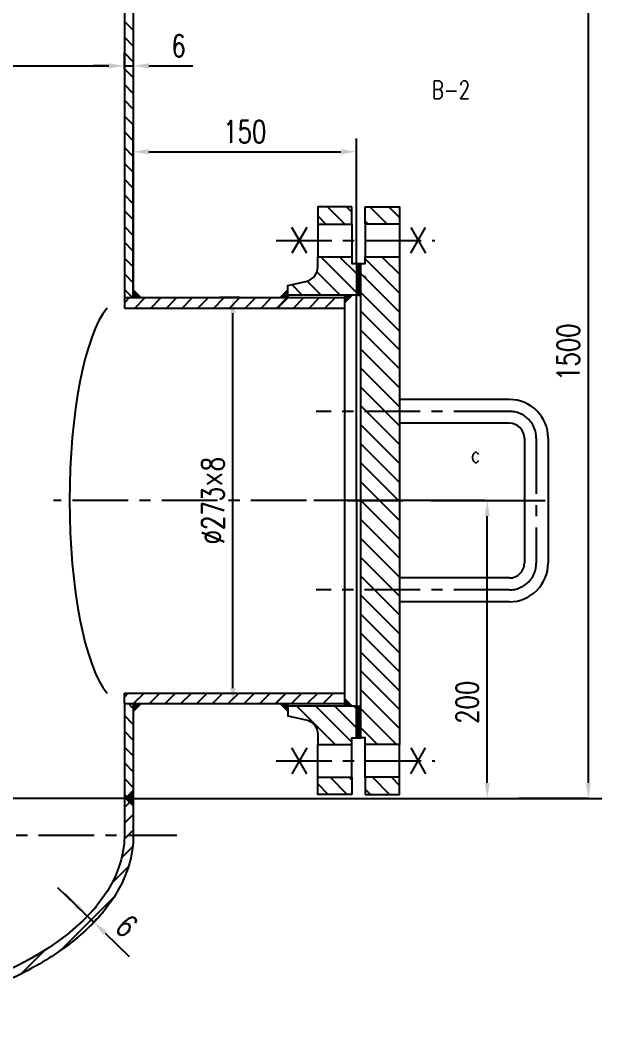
# Model space of a CAD drawing. Extents: x 0 to 5883, y 0 to 2523.
# Drawn here: x 2776 to 3167, y 1285 to 1967 of the extents above; entities that cross this region are included whole.
import ezdxf
from ezdxf.enums import TextEntityAlignment as Align

# ---------------------------------------------------------------- set-up
doc = ezdxf.new("R2010")
doc.units = 0
doc.header["$LTSCALE"] = 30
doc.header["$MEASUREMENT"] = 0
doc.linetypes.add('CENTER', pattern=[2, 1.25, -0.25, 0.25, -0.25])
doc.layers.get('0').update_dxf_attribs({"linetype": 'CONTINUOUS'})
doc.layers.get('DEFPOINTS').update_dxf_attribs({"linetype": 'CONTINUOUS'})
for name, color, linetype in [('YHCENTER', 4, 'CENTER'), ('YHDIM', 1, 'CONTINUOUS'), ('YHJH', 1, 'CONTINUOUS'), ('YHPMX', 1, 'CONTINUOUS'), ('YHSOLID', 7, 'CONTINUOUS'), ('YHTEXT', 3, 'CONTINUOUS'), ('YHTHIN', 1, 'CONTINUOUS')]:
    doc.layers.add(name, color=color, linetype=linetype)
doc.styles.add('UMHZ', font='ROMANS.shx', dxfattribs={"width": 0.75, "bigfont": 'gbcbig.shx'})
doc.dimstyles.get("Standard").update_dxf_attribs({"dimtxt": 0.18, "dimasz": 0.18, "dimexe": 0.18, "dimexo": 0.0625, "dimgap": 0.09, "dimtad": 0, "dimtih": 1, "dimtoh": 1, "dimdec": 4, "dimzin": 0, "dimdsep": 46, "dimtxsty": 'Standard', "dimcen": 0.09, "dimadec": 0, "dimazin": 0, "dimtfac": 1, "dimtdec": 4, "dimtofl": 0, "dimtmove": 0, "dimatfit": 3, "dimfxl": 0, "dimtolj": 1, "dimtzin": 0, "dimarcsym": 0})
pattern_1 = [(135, (-11010.47966057756, 15656.92547904375), (-6.363961030678928, -6.363961030678928), [])]
pattern_2 = [(315, (17017.52033942244, -12368.07452093235), (6.363961030678928, 6.363961030678927), [])]
pattern_3 = [(45, (2033.748823696507, -4.547473508864641e-13), (-0.8838834764831843, 0.8838834764831844), []), (135, (2033.748823696507, -4.547473508864641e-13), (-0.8838834764831844, -0.8838834764831843), [])]

# ---------------------------------------------------------------- blocks, each defined once
blk = doc.blocks.new('*D29')
at = {"layer": 'DEFPOINTS', "color": 0}
for p in [(2346.020339491698, 1936.32804837803), (2846.020339491698, 1936.724479831142), (2846.020339491698, 1934.838329114546)]:
    blk.add_point(p, dxfattribs=at)
at = {"layer": 'YHDIM', "color": 1, "lineweight": -2}
for p, q in [((2346.020339491698, 1936.32804837803), (2346.020339491698, 1945.724479831142)), ((2846.020339491698, 1934.838329114546), (2846.020339491698, 1945.724479831142)), ((2356.520339491698, 1936.724479831142), (2835.520339491698, 1936.724479831142))]:
    blk.add_line(p, q, dxfattribs=at)
at = {"layer": 'YHDIM', "color": 1}
for points in [[(2356.520339491698, 1938.474479831142), (2356.520339491698, 1934.974479831142), (2346.020339491698, 1936.724479831142)], [(2835.520339491698, 1938.474479831142), (2835.520339491698, 1934.974479831142), (2846.020339491698, 1936.724479831142)]]:
    blk.add_solid(points, dxfattribs=at)
blk = doc.blocks.new('*D30')
at = {"layer": 'DEFPOINTS', "color": 0, "ltscale": 15}
for p in [(2852.020339491698, 1939.444930832344), (2846.020339491698, 1936.724479831142), (2852.020339491698, 1936.724479831142)]:
    blk.add_point(p, dxfattribs=at)
at = {"layer": 'YHDIM', "color": 1, "lineweight": -2, "ltscale": 15}
for p, q in [((2846.020339491698, 1936.724479831142), (2846.020339491698, 1945.724479831142)), ((2852.020339491698, 1939.444930832344), (2852.020339491698, 1927.724479831142)), ((2835.520339491698, 1936.724479831142), (2825.020339491698, 1936.724479831142)), ((2846.020339491698, 1936.724479831142), (2852.020339491698, 1936.724479831142)), ((2862.520339491698, 1936.724479831142), (2891.984625205984, 1936.724479831142))]:
    blk.add_line(p, q, dxfattribs=at)
at = {"layer": 'YHDIM', "color": 1, "ltscale": 15}
for points in [[(2835.520339491698, 1938.474479831142), (2835.520339491698, 1934.974479831142), (2846.020339491698, 1936.724479831142)], [(2862.520339491698, 1938.474479831142), (2862.520339491698, 1934.974479831142), (2852.020339491698, 1936.724479831142)]]:
    blk.add_solid(points, dxfattribs=at)
at = {"layer": 'YHDIM', "color": 3, "ltscale": 15, "insert": (2882.502482348841, 1950.224479831142), "char_height": 15, "attachment_point": 5, "style": 'UMHZ'}
blk.add_mtext('6 ', dxfattribs=at)
blk = doc.blocks.new('*D31')
at = {"layer": 'DEFPOINTS', "color": 0}
for p in [(2821.06528602061, 1364.985668018693), (2825.377165958685, 1360.813699013447), (2825.494715071778, 1360.935190247406)]:
    blk.add_point(p, dxfattribs=at)
at = {"layer": 'YHDIM', "color": 1, "lineweight": -2}
for p, q in [((2813.636797264829, 1372.408344942765), (2806.090759395955, 1379.709530632878)), ((2821.06528602061, 1364.985668018693), (2827.440994296658, 1371.575191711687)), ((2821.182835133704, 1365.107159252652), (2825.494715071778, 1360.935190247406)), ((2825.377165958685, 1360.813699013447), (2831.752874234732, 1367.403222706441)), ((2833.040752940653, 1353.634004557292), (2849.210834088241, 1337.988606649907))]:
    blk.add_line(p, q, dxfattribs=at)
at = {"layer": 'YHDIM', "color": 1}
for points in [[(2814.853661546515, 1373.66601792091), (2812.419932983144, 1371.150671964619), (2821.182835133704, 1365.107159252652)], [(2834.257617222338, 1354.891677535438), (2831.823888658967, 1352.376331579147), (2825.494715071778, 1360.935190247406)]]:
    blk.add_solid(points, dxfattribs=at)
blk = doc.blocks.new('*D24')
at = {"layer": 'DEFPOINTS', "color": 0}
for p in [(3002.020339286031, 1878.976463806997), (2852.020339491698, 1865.198718807757), (3002.020339286031, 1803.925479137084)]:
    blk.add_point(p, dxfattribs=at)
at = {"layer": 'YHDIM', "color": 1, "lineweight": -2}
for p, q in [((2852.020339491698, 1865.198718807757), (2852.020339491698, 1887.976463806997)), ((3002.020339286031, 1803.925479137084), (3002.020339286031, 1887.976463806997)), ((2862.520339491698, 1878.976463806997), (2991.520339286031, 1878.976463806997))]:
    blk.add_line(p, q, dxfattribs=at)
at = {"layer": 'YHDIM', "color": 1}
for points in [[(2862.520339491698, 1880.726463806997), (2862.520339491698, 1877.226463806997), (2852.020339491698, 1878.976463806997)], [(2991.520339286031, 1880.726463806997), (2991.520339286031, 1877.226463806997), (3002.020339286031, 1878.976463806997)]]:
    blk.add_solid(points, dxfattribs=at)
blk = doc.blocks.new('*D25')
at = {"layer": 'DEFPOINTS', "color": 0}
for p in [(2919.030018096588, 1780.925478915221), (2923.719758316679, 1780.925478915221), (2915.884801261634, 1507.925478915221)]:
    blk.add_point(p, dxfattribs=at)
at = {"layer": 'YHDIM', "color": 1, "lineweight": -2}
for p, q in [((2923.719758316679, 1780.925478915221), (2910.030018096588, 1780.925478915221)), ((2919.030018096588, 1518.425478915221), (2919.030018096588, 1770.425478915221)), ((2915.884801261634, 1507.925478915221), (2928.030018096588, 1507.925478915221))]:
    blk.add_line(p, q, dxfattribs=at)
at = {"layer": 'YHDIM', "color": 1}
for points in [[(2917.280018096588, 1770.425478915221), (2920.780018096588, 1770.425478915221), (2919.030018096588, 1780.925478915221)], [(2917.280018096588, 1518.425478915221), (2920.780018096588, 1518.425478915221), (2919.030018096588, 1507.925478915221)]]:
    blk.add_solid(points, dxfattribs=at)

msp = doc.modelspace()

# ---------------------------------------------------------------- hatches: boundary and pattern name
at = {"layer": 'YHPMX'}
h = msp.add_hatch(dxfattribs=at)
h.set_pattern_fill('ANSI37', color=256, scale=10, style=0)
h.set_pattern_definition(pattern_3)
h.paths.add_polyline_path([(3005.020340703998, 1803.925478974314), (3002.020339286031, 1803.925479137084), (3002.020339209748, 1782.675479137084), (3005.020340627715, 1782.675479126315)])
h = msp.add_hatch(dxfattribs=at)
h.set_pattern_fill('ANSI37', color=256, scale=10, style=0)
h.set_pattern_definition(pattern_3)
h.paths.add_polyline_path([(3005.020339635137, 1506.175478939649), (3002.020339422442, 1506.175478950418), (3002.020339422442, 1484.925478950418), (3005.020339558854, 1484.925478939649)])
at = {"layer": 'YHTHIN'}
h = msp.add_hatch(dxfattribs=at)
h.set_pattern_fill('U', color=256, scale=9, angle=135, style=0, pattern_type=0)
h.set_pattern_definition(pattern_1)
h.paths.add_polyline_path([(2999.020339422442, 1841.925479049136), (2976.020339422442, 1841.925479090418), (2976.02033938116, 1830.425479090418), (2999.02033938116, 1830.4254791317)])
h.paths.add_polyline_path([(2999.020338713455, 1446.925479049135), (2976.020338713455, 1446.925479090418), (2976.020338713455, 1458.425479090418), (2999.020338713455, 1458.425478966571)])
h = msp.add_hatch(dxfattribs=at)
h.set_pattern_fill('U', color=256, scale=9, angle=-45.00000000000001, style=0, pattern_type=0)
h.set_pattern_definition(pattern_2)
h.paths.add_polyline_path([(3008.020339422442, 1446.925479062263), (3031.020339422442, 1446.925479020981), (3031.020339463724, 1458.425479020981), (3008.020339463724, 1458.425478979699)])
h.paths.add_polyline_path([(3008.020340131437, 1841.925479062261), (3031.020340131437, 1841.925479020977), (3031.020340131435, 1830.425479020977), (3008.020340131435, 1830.425479144825)])
h = msp.add_hatch(dxfattribs=at)
h.set_pattern_fill('U', color=256, scale=9, angle=135, style=0, pattern_type=0)
h.set_pattern_definition(pattern_1)
edge = h.paths.add_edge_path()
edge.add_line((2976.020339302185, 1808.425479090418), (2999.020339302185, 1808.4254791317))
edge.add_line((2999.020339302185, 1808.4254791317), (2999.020339286031, 1803.9254791317))
edge.add_line((2999.020339286031, 1803.9254791317), (3002.020339286031, 1803.925479137084))
edge.add_line((3002.020339286031, 1803.925479137084), (3002.020339209748, 1782.675479137084))
edge.add_line((3002.020339209748, 1782.675479137084), (2956.020339209748, 1782.67547921965))
edge.add_line((2956.020339209748, 1782.67547921965), (2956.020339209748, 1789.174347991252))
edge.add_line((2956.020339209748, 1789.174347991252), (2968.099456123351, 1791.741843479415))
edge.add_arc((2966.020339270184, 1801.523319498445), 9.99999999999944, 281.9999996777709, 359.9999997343526)
edge.add_line((2976.020339270184, 1801.523319452081), (2976.020339302185, 1808.425479090418))
edge = h.paths.add_edge_path()
edge.add_line((2976.020338713457, 1480.425479090418), (2999.020338713457, 1480.425478966571))
edge.add_line((2999.020338713457, 1480.425478966571), (2999.020338713457, 1484.925478966571))
edge.add_line((2999.020338713457, 1484.925478966571), (3002.020338713457, 1484.925478950418))
edge.add_line((3002.020338713457, 1484.925478950418), (3002.020338713457, 1506.175478950418))
edge.add_line((3002.020338713457, 1506.175478950418), (2956.020338713457, 1506.175479032984))
edge.add_line((2956.020338713457, 1506.175479032984), (2956.020338690126, 1499.676610261382))
edge.add_line((2956.020338690126, 1499.676610261382), (2968.099455594512, 1497.109114729856))
edge.add_arc((2966.020338706232, 1487.327638718289), 9.999999999999782, 360.00000005996844, 438.0000001165478, ccw=False)
edge.add_line((2976.020338706232, 1487.327638728756), (2976.020338713457, 1480.425479090418))
h = msp.add_hatch(dxfattribs=at)
h.set_pattern_fill('U', color=256, scale=9, angle=-45.00000000000001, style=0, pattern_type=0)
h.set_pattern_definition(pattern_2)
h.paths.add_polyline_path([(3031.020339542699, 1480.425479020981), (3008.020339542699, 1480.425478979699), (3008.020339558854, 1484.925478979699), (3005.020339558854, 1484.925478974315), (3005.020340703998, 1803.925478974315), (3008.020340703998, 1803.925478968931), (3008.020340720153, 1808.425478968931), (3031.020340720153, 1808.425478927649)])

# ---------------------------------------------------------------- linework, layer by layer
at = {"color": 1, "linetype": 'ByBlock'}
for p, q in [((3158.054908169061, 1454.561017145286), (3158.054908169061, 2033.925478915221)), ((2852.020339491698, 1780.925478915221), (2852.020339491698, 1897.112788887499)), ((3052.020339491698, 1644.425478889521), (3129.075496266607, 1644.425478889521)), ((3090.059930464846, 1454.561017145286), (3090.059930464846, 1633.925478889521)), ((2852.020339491699, 1444.061017145286), (3167.054908169061, 1444.061017145286)), ((3158.054908169061, 1444.061017145286), (3111.075496266607, 1444.061017145286))]:
    msp.add_line(p, q, dxfattribs=at)
for points in [[(3088.309930464846, 1633.925478889521), (3091.809930464846, 1633.925478889521), (3090.059930464846, 1644.425478889521)], [(3088.309930464846, 1454.561017145286), (3091.809930464846, 1454.561017145286), (3090.059930464846, 1444.061017145286)], [(3156.304908169061, 1454.561017145286), (3159.804908169061, 1454.561017145286), (3158.054908169061, 1444.061017145286)]]:
    msp.add_solid(points, dxfattribs=at)
at = {"layer": 'DEFPOINTS', "color": 0, "linetype": 'ByBlock'}
for p in [(2852.020339491698, 1780.925478915221), (3052.020339491698, 1644.425478889521), (3090.059930464846, 1644.425478889521), (2852.020339491699, 1444.061017145286), (3158.054908169061, 1444.061017145286)]:
    msp.add_point(p, dxfattribs=at)
at = {"layer": 'YHCENTER'}
for p, q in [((3105.02034076568, 1704.425478783238), (2974.9836334129, 1704.425479112134)), ((3123.020340720153, 1686.425478783238), (3123.020340720153, 1602.425478783237)), ((3088.591800899404, 1644.425478797022), (2798.279481932302, 1644.425479531299)), ((3061.020339491698, 1644.425478931376), (3017.020339491698, 1644.425478978042)), ((3105.020340674626, 1584.425478783237), (2974.9836334129, 1584.425479112134)), ((2308.273692343776, 1419.425478915221), (2881.188167685773, 1419.425478915221))]:
    msp.add_line(p, q, dxfattribs=at)
for points in [[(2948.043284738126, 1819.425479242396), (3054.738749743894, 1819.425478966805)], [(3011.020339422442, 1644.425479059907), (2947.020339422442, 1644.425479142472)], [(3011.020339422442, 1644.425478995287), (2947.020339422442, 1644.425479142469)], [(3011.020339422442, 1644.425478995287), (2947.020339422442, 1644.425479142469)], [(3011.020339422442, 1644.425479059907), (2947.020339422442, 1644.425479142472)], [(2996.020339422442, 1644.425479051493), (3040.020339422442, 1644.425479004827)], [(2996.020339422442, 1644.425479116111), (3040.020339422442, 1644.425479004823)], [(2948.043284738126, 1469.4254790778), (3054.738749743894, 1469.425479353391)]]:
    msp.add_lwpolyline(points, dxfattribs=at)
for centre, start, end in [((3105.020340720153, 1686.425478783238), 0, 89.99999985508151), ((3105.020340720153, 1602.425478783237), 269.9999998550815, 0)]:
    msp.add_arc(centre, 18, start, end, dxfattribs=at)
at = {"layer": 'YHDIM'}
for p, q in [((2862.520339486815, 1936.724479831142), (2873.770339486815, 1936.724479831142)), ((2833.040752940871, 1353.634004557083), (2841.125793514666, 1345.81130560339))]:
    msp.add_line(p, q, dxfattribs=at)
at = {"layer": 'YHJH'}
msp.add_lwpolyline([(3008.216836439401, 1795.516425462244, 0.4, 0.4, 229.1816636094393), (3008.226590807001, 1795.512616026574, 0, 0, 0), (3051.257790408439, 1908.629483260258, 0, 0, 0), (3051.257790408439, 1908.629483260258, 0, 0, 0), (3080.057790408439, 1908.629483260258, 0, 0, 0)], format="xyseb", dxfattribs=at)
at = {"layer": 'YHPMX'}
for p, q in [((2852.020339491698, 1960.658134267941), (2846.020339491698, 1966.658134267941)), ((2852.020339491698, 1950.051532550142), (2846.020339491698, 1956.051532550142)), ((2852.020339491698, 1939.444930832344), (2846.020339491698, 1945.444930832344)), ((2852.020339491698, 1928.838329114546), (2846.020339491698, 1934.838329114546)), ((2852.020339491698, 1918.231727396748), (2846.020339491698, 1924.231727396748)), ((2852.020339491698, 1907.62512567895), (2846.020339491698, 1913.62512567895)), ((2852.020339491698, 1897.018523961151), (2846.020339491698, 1903.018523961151)), ((2852.020339491698, 1886.411922243353), (2846.020339491698, 1892.411922243353)), ((2852.020339491698, 1875.805320525555), (2846.020339491698, 1881.805320525555)), ((2852.020339491698, 1865.198718807757), (2846.020339491698, 1871.198718807757)), ((2852.020339491698, 1854.592117089959), (2846.020339491698, 1860.592117089959)), ((2852.020339491698, 1843.985515372161), (2846.020339491698, 1849.985515372161)), ((2852.020339491698, 1833.378913654362), (2846.020339491698, 1839.378913654362)), ((2852.020339491698, 1822.772311936564), (2846.020339491698, 1828.772311936564)), ((2852.020339491698, 1812.165710218766), (2846.020339491698, 1818.165710218766)), ((2852.020339491698, 1801.559108500968), (2846.020339491698, 1807.559108500967)), ((2852.020339491698, 1790.95250678317), (2846.020339491698, 1796.952506783169)), ((2851.440765641848, 1780.925478915221), (2846.020339491698, 1786.345905065371)), ((2846.020339491698, 1777.472272114828), (2849.473546292092, 1780.925478915221)), ((2853.08014800989, 1773.925478915221), (2860.08014800989, 1780.925478915221)), ((2863.686749727688, 1773.925478915221), (2870.686749727688, 1780.925478915221)), ((2874.293351445486, 1773.925478915221), (2881.293351445486, 1780.925478915221)), ((2884.899953163284, 1773.925478915221), (2891.899953163284, 1780.925478915221)), ((2895.506554881083, 1773.925478915221), (2902.506554881083, 1780.925478915221)), ((2906.113156598881, 1773.925478915221), (2913.113156598881, 1780.925478915221)), ((2916.719758316679, 1773.925478915221), (2923.719758316679, 1780.925478915221)), ((2927.326360034477, 1773.925478915221), (2934.326360034478, 1780.925478915221)), ((2937.932961752275, 1773.925478915221), (2944.932961752276, 1780.925478915221)), ((2948.539563470074, 1773.925478915221), (2955.539563470074, 1780.925478915221)), ((2949.083295730431, 1773.925478915221), (2956.083295730431, 1780.925478915221)), ((2959.689897448229, 1773.925478915221), (2966.68989744823, 1780.925478915221)), ((2970.296499166027, 1773.925478915221), (2977.296499166028, 1780.925478915221)), ((2980.903100883826, 1773.925478915221), (2987.903100883826, 1780.925478915221)), ((2846.020339491698, 1512.307229169872), (2848.638589237047, 1514.925478915221)), ((2852.245190954845, 1507.925478915221), (2859.245190954845, 1514.925478915221)), ((2862.851792672644, 1507.925478915221), (2869.851792672644, 1514.925478915221)), ((2873.458394390442, 1507.925478915221), (2880.458394390442, 1514.925478915221)), ((2884.06499610824, 1507.925478915221), (2891.06499610824, 1514.925478915221)), ((2894.671597826038, 1507.925478915221), (2901.671597826038, 1514.925478915221)), ((2905.278199543836, 1507.925478915221), (2912.278199543836, 1514.925478915221)), ((2915.884801261634, 1507.925478915221), (2922.884801261634, 1514.925478915221)), ((2926.491402979433, 1507.925478915221), (2933.491402979433, 1514.925478915221)), ((2937.098004697231, 1507.925478915221), (2944.098004697231, 1514.925478915221)), ((2947.704606415029, 1507.925478915221), (2954.704606415029, 1514.925478915221)), ((2947.816855893105, 1507.925478915221), (2954.816855893105, 1514.925478915221)), ((2958.423457610903, 1507.925478915221), (2965.423457610903, 1514.925478915221)), ((2969.030059328701, 1507.925478915221), (2976.030059328701, 1514.925478915221)), ((2979.636661046499, 1507.925478915221), (2986.636661046499, 1514.925478915221)), ((2852.020339491698, 1504.574260402618), (2848.669120979094, 1507.925478915221)), ((2852.020339491698, 1493.96765868482), (2846.020339491698, 1499.96765868482)), ((2852.020339491698, 1483.361056967021), (2846.020339491698, 1489.361056967021)), ((2852.020339491698, 1472.754455249223), (2846.020339491698, 1478.754455249223)), ((2852.020339491698, 1462.147853531425), (2846.020339491698, 1468.147853531425)), ((2852.020339491698, 1451.541251813627), (2846.020339491698, 1457.541251813627)), ((2848.529510672305, 1444.425478915221), (2846.020339491698, 1446.934650095829)), ((2846.020339491698, 1438.061017145284), (2852.020339491698, 1444.061017145285)), ((2846.020339491698, 1427.454415427486), (2852.020339491698, 1433.454415427486)), ((2845.96486598109, 1416.79234019908), (2848.598004697231, 1419.425478915221)), ((2848.598004697231, 1419.425478915221), (2852.020339491698, 1422.847813709688)), ((2844.21674588601, 1404.437618386203), (2851.597290447346, 1411.818162947537)), ((2837.551248551456, 1387.16551933385), (2848.761697036499, 1398.375967818893)), ((2801.016490539934, 1384.383924588708), (2825.377165958685, 1360.813699013447)), ((2802.739755557438, 1341.747424622033), (2839.344557520559, 1378.352226585154)), ((2776.640625039614, 1326.254895822008), (2792.554820257747, 1342.16909104014))]:
    msp.add_line(p, q, dxfattribs=at)
for points in [[(2852.020339491698, 1507.925478915221), (2858.020339491698, 1507.925478915221), (2852.020339491698, 1501.925478915221)], [(2852.020339491699, 1444.425478915221), (2852.020339491699, 1438.425478915221), (2846.020339491699, 1444.425478915221)]]:
    msp.add_solid(points, dxfattribs=at)
at = {"layer": 'YHSOLID'}
for p, q in [((2846.020339491698, 2069.425478915221), (2846.020339491698, 1780.925478915221)), ((2852.020339491698, 2069.425478915221), (2852.020339491698, 1780.925478915221)), ((2968.76580538632, 1810.710436193674), (2958.719680151532, 1828.140521739937)), ((2968.76580538632, 1828.140521739937), (2958.719680151532, 1810.710436193674)), ((3038.598718938323, 1828.140521739937), (3048.644844173111, 1810.710436193674)), ((3038.598718938323, 1810.710436193674), (3048.644844173111, 1828.140521739937)), ((3002.020339286031, 1803.925479137084), (3005.020340703998, 1803.925478974315)), ((2846.020339491698, 1780.925478915221), (2994.020339422443, 1780.925478915221)), ((2846.020339491698, 1780.925478915221), (2846.020339491698, 1773.925478915221)), ((2994.020339422443, 1782.675479151444), (2994.020339422443, 1506.163892181219)), ((3002.020339209748, 1782.675479137084), (3005.020340627715, 1782.675479126315)), ((2846.020339491698, 1773.925478915221), (2994.020339422443, 1773.925478915221)), ((3105.020340785914, 1712.425478783238), (3031.020340720153, 1712.425478970403)), ((3105.020340745446, 1696.425478783237), (3031.020340720153, 1696.425478970403)), ((3115.020340720152, 1686.425478783237), (3115.020340720153, 1602.425478783238)), ((3131.020340720153, 1686.425478783238), (3131.020340720153, 1602.425478783237)), ((3105.02034069486, 1592.425478783238), (3031.020340720153, 1592.425478970403)), ((3105.020340654392, 1576.425478783237), (3031.020340720153, 1576.425478970403)), ((2846.020339491698, 1514.925478915221), (2994.020339422442, 1514.925478915221)), ((2846.020339491698, 1507.925479905878), (2846.020339491698, 1514.925478915221)), ((2846.020339491698, 1507.925478915221), (2994.020339422443, 1507.925478915221)), ((2846.020339491698, 1507.925478915221), (2846.020339491698, 1419.425478915221)), ((2852.020339491698, 1507.925478915221), (2852.020339491698, 1419.425478915221)), ((3002.020339422442, 1506.175478950418), (3005.020339635137, 1506.175478939649)), ((3002.020339422442, 1484.925478950418), (3005.020339558854, 1484.925478939649)), ((2968.76580538632, 1460.710436580259), (2958.719680151532, 1478.140522126523)), ((2968.76580538632, 1478.140522126523), (2958.719680151532, 1460.710436580259)), ((3038.598718938323, 1478.140522126523), (3048.644844173111, 1460.710436580259)), ((3038.598718938323, 1460.710436580259), (3048.644844173111, 1478.140522126523)), ((2330.400562827392, 1444.425478915221), (2852.020339491698, 1444.425478915221)), ((2340.020339491698, 1444.425478915221), (2852.020339491698, 1444.425478915221))]:
    msp.add_line(p, q, dxfattribs=at)
for points in [[(2999.020339422442, 1841.925479049136), (2976.020339422442, 1841.925479090418), (2976.02033938116, 1830.425479090418), (2999.02033938116, 1830.4254791317)], [(2999.020339422444, 1841.925479049136), (2976.020339422444, 1841.925479090418), (2976.02033938116, 1830.425479090418), (2999.02033938116, 1830.4254791317)], [(3008.020340131437, 1841.925479062261), (3031.020340131437, 1841.925479020977), (3031.020340131435, 1830.425479020977), (3008.020340131435, 1830.425479144825)], [(2999.020338713455, 1446.925479049135), (2976.020338713455, 1446.925479090418), (2976.020338713455, 1458.425479090418), (2999.020338713455, 1458.425478966571)], [(2999.020338713455, 1446.925479049135), (2976.020338713455, 1446.925479090418), (2976.020338713455, 1458.425479090418), (2999.020338713455, 1458.425478966571)], [(3008.020339422442, 1446.925479062263), (3031.020339422442, 1446.925479020981), (3031.020339463724, 1458.425479020981), (3008.020339463724, 1458.425478979699)]]:
    msp.add_lwpolyline(points, close=True, dxfattribs=at)
for points in [[(2976.02033938116, 1830.425479090418), (2976.020339302185, 1808.425479090418)], [(2999.02033938116, 1830.4254791317), (2999.020339302185, 1808.4254791317)], [(3008.020340131435, 1830.425479144825), (3008.020340131435, 1808.425479144825)], [(3031.020340131435, 1830.425479020977), (3031.020340131435, 1808.425479020977)], [(3031.020339542699, 1480.425479020981), (3008.020339542699, 1480.425478979699), (3008.020339558854, 1484.925478979699), (3005.020339558854, 1484.925478974315), (3005.020340703998, 1803.925478974315), (3008.020340703998, 1803.925478968931), (3008.020340720153, 1808.425478968931), (3031.020340720153, 1808.425478927649), (3031.020339542699, 1480.425479020981)], [(2956.020339209748, 1782.67547921965), (2956.02033921244, 1780.925478915221)], [(3002.020339422442, 1644.425479043752), (3002.020339209748, 1782.675479137084)], [(3002.020339422442, 1644.42547904375), (3002.020338713457, 1506.175478950418)], [(2956.020338713457, 1506.175479032984), (2956.020338722431, 1507.925478915221)], [(2976.020338713455, 1458.425479090418), (2976.020338713457, 1480.425479090418)], [(2999.020338713455, 1458.425478966571), (2999.020338713457, 1480.425478966571)], [(3008.020339463724, 1458.425478979699), (3008.020339542699, 1480.425478979699)], [(3031.020339463724, 1458.425479020981), (3031.020339542699, 1480.425479020981)]]:
    msp.add_lwpolyline(points, dxfattribs=at)
for points in [[(2976.020339302185, 1808.425479090418), (2999.020339302185, 1808.4254791317), (2999.020339286031, 1803.9254791317), (3002.020339286031, 1803.925479137084), (3002.020339209748, 1782.675479137084), (2956.020339209748, 1782.67547921965), (2956.020339209748, 1789.174347991252), (2968.099456123351, 1791.741843479415, 0.3541185728085418), (2976.020339270184, 1801.523319452081)], [(2976.020338713457, 1480.425479090418), (2999.020338713457, 1480.425478966571), (2999.020338713457, 1484.925478966571), (3002.020338713457, 1484.925478950418), (3002.020338713457, 1506.175478950418), (2956.020338713457, 1506.175479032984), (2956.020338690126, 1499.676610261382), (2968.099455594512, 1497.109114729856, -0.3541185728085418), (2976.020338706232, 1487.327638728756)]]:
    msp.add_lwpolyline(points, format="xyb", close=True, dxfattribs=at)
for centre, radius, start, end in [((3105.020340720153, 1686.425478783238), 26, 0, 89.99999985508151), ((3105.020340720152, 1686.425478783237), 10, 0, 89.99999985508151), ((3105.020340720153, 1602.425478783238), 10, 269.9999998550815, 0), ((3105.020340720153, 1602.425478783237), 26, 269.9999998550815, 0)]:
    msp.add_arc(centre, radius, start, end, dxfattribs=at)
msp.add_ellipse((2846.020339491698, 1644.425479410549), major_axis=(-1.13686837721616e-13, 136.4999995046719), ratio=0.27050232843536, start_param=0.3216409619375949, end_param=2.81995171461015, dxfattribs=at)
at = {"layer": 'YHSOLID', "extrusion": (0, 0, -1)}
msp.add_ellipse((2596.020339491698, 1419.425478915221), major_axis=(-250, 0), ratio=0.5, start_param=3.141592653589793, end_param=5.899556974665084, dxfattribs=at)
at = {"layer": 'YHSOLID'}
msp.add_open_spline([(2852.020339491698, 1419.425478915221), (2852.020339491698, 1414.874090727162), (2851.565531814341, 1410.323017441312), (2849.760885175137, 1401.299490990407), (2848.411480061241, 1396.827377961633), (2844.855049217032, 1388.024919772892), (2842.648420938429, 1383.694461026648), (2834.852353421405, 1371.048232229782), (2828.071707576639, 1363.006454556342), (2811.672679288687, 1347.880747446901), (2802.052227554503, 1340.794312972622), (2780.349625683516, 1327.766591934871), (2768.26667649209, 1321.825743665293), (2742.087592512219, 1311.272394900961), (2727.991751935393, 1306.660551084945), (2698.313255755504, 1298.920336308913), (2682.731293265717, 1295.792390920694), (2663.116375600259, 1292.940048400914), (2659.510796450966, 1292.458804172594), (2655.886265847551, 1292.017671388554)], degree=3, knots=[3.141592653589793, 3.141592653589793, 3.141592653589793, 3.141592653589793, 3.24125808836482, 3.24125808836482, 3.340923523139846, 3.340923523139846, 3.440588957914873, 3.440588957914873, 3.63834365130871, 3.63834365130871, 3.836098344702547, 3.836098344702547, 4.033853038096384, 4.033853038096384, 4.231607731490222, 4.231607731490222, 4.429362424884059, 4.429362424884059, 4.473561232452811, 4.473561232452811, 4.473561232452811, 4.473561232452811], dxfattribs=at)
for points in [[(2852.020339491698, 1780.925478915221), (2858.020339491698, 1780.925478915221), (2852.020339491698, 1786.925478915221)], [(2956.020338722431, 1780.925479153543), (2956.020338698199, 1786.925479153543), (2950.020338722431, 1780.925479153543)], [(2994.020339422443, 1782.675479103987), (3000.020339422443, 1782.675479114756), (2994.020339422443, 1776.675479103987)], [(2956.020338722431, 1507.925478915221), (2956.020338698199, 1501.925478915221), (2950.020338722431, 1507.925478915221)], [(2994.020339422443, 1506.175478964777), (3000.020339422443, 1506.175478954008), (2994.020339422443, 1512.175478964777)], [(2852.020339491699, 1444.425478915221), (2846.020339491699, 1444.425478915221), (2852.020339491699, 1450.425478915221)]]:
    msp.add_solid(points, dxfattribs=at)

# ---------------------------------------------------------------- texts
at = {"layer": 'YHDIM', "color": 3, "style": 'UMHZ', "width": 0.75}
msp.add_text('150', height=15, dxfattribs=at).set_placement((2927.020339413594, 1884.976463806997), align=Align.CENTER)
for s, rotation, p in [('1500', 90, (3152.054908169061, 1744.243247480955)), ('%%c273×8', 90, (2913.030018096588, 1644.425478909575)), ('200', 90, (3084.059930464846, 1508.807846421478)), ('6', 315.9448045816644, (2842.313982834979, 1353.010422554745))]:
    msp.add_text(s, height=15, rotation=rotation, dxfattribs=at).set_placement(p, align=Align.CENTER)
at = {"layer": 'YHJH', "color": 3, "style": 'UMHZ', "width": 0.75}
msp.add_text('B-2', height=12, dxfattribs=at).set_placement((3065.657790408439, 1914.629483260258), align=Align.CENTER)
at = {"layer": 'YHTEXT', "style": 'UMHZ', "width": 0.75}
msp.add_text('c', height=10.5, dxfattribs=at).set_placement((3079.152558156527, 1669.912292530069))

# ---------------------------------------------------------------- dimensions: what is measured, and where the dimension line sits
at = {"layer": 'YHDIM'}
for base, p1, p2, text, picture, middle in [((2852.020339491698, 1936.724479831142), (2846.020339491698, 1936.724479831142), (2852.020339491698, 1939.444930832344), '6 ', '*D30', (2882.502482348841, 1950.224479831142)), ((2846.020339491698, 1936.724479831142), (2346.020339491698, 1936.32804837803), (2846.020339491698, 1934.838329114546), ' ', '*D29', (2596.020339491698, 1936.724479831142))]:
    dim = msp.add_linear_dim(base=base, p1=p1, p2=p2, text=text, dimstyle='Standard', override={"dimtxt": 15, "dimasz": 10.5, "dimexe": 9, "dimexo": 0, "dimgap": 6, "dimtad": 1, "dimtih": 0, "dimtoh": 0, "dimdec": 1, "dimzin": 8, "dimtxsty": 'UMHZ', "dimcen": 6, "dimclrd": 1, "dimclre": 1, "dimclrt": 3, "dimtdec": 1, "dimtofl": 1, "dimatfit": 2, "dimtvp": 6, "dimtolj": 0}, dxfattribs=at)
    dim.commit()
    dim.dimension.update_dxf_attribs({"geometry": picture, "text_midpoint": middle})
dim = msp.add_linear_dim(base=(3002.020339286031, 1878.976463806997), p1=(2852.020339491698, 1865.198718807757), p2=(3002.020339286031, 1803.925479137084), text=' ', dimstyle='Standard', override={"dimtxt": 15, "dimasz": 10.5, "dimexe": 9, "dimexo": 0, "dimgap": 6, "dimtad": 1, "dimtih": 0, "dimdec": 1, "dimzin": 8, "dimtxsty": 'UMHZ', "dimcen": 6, "dimclrd": 1, "dimclre": 1, "dimclrt": 3, "dimtdec": 1, "dimtix": 1, "dimtofl": 1, "dimatfit": 2, "dimtvp": 6, "dimtolj": 0}, dxfattribs=at)
dim.commit()
dim.dimension.update_dxf_attribs({"geometry": '*D24', "text_midpoint": (2958.21113992879, 1878.976463806997), "dimtype": 160})
dim = msp.add_linear_dim(base=(2919.030018096588, 1780.925478915221), p1=(2915.884801261634, 1507.925478915221), p2=(2923.719758316679, 1780.925478915221), angle=90, text=' ', dimstyle='Standard', override={"dimtxt": 15, "dimasz": 10.5, "dimexe": 9, "dimexo": 0, "dimgap": 6, "dimtad": 1, "dimtih": 0, "dimdec": 1, "dimzin": 8, "dimtxsty": 'UMHZ', "dimcen": 6, "dimclrd": 1, "dimclre": 1, "dimclrt": 3, "dimtdec": 1, "dimtix": 1, "dimtofl": 1, "dimatfit": 2, "dimtvp": 6, "dimtolj": 0}, dxfattribs=at)
dim.commit()
dim.dimension.update_dxf_attribs({"geometry": '*D25', "text_midpoint": (2919.030018096588, 1625.36747353543), "dimtype": 160})
dim = msp.add_aligned_dim(p1=(2821.06528602061, 1364.985668018693), p2=(2825.377165958685, 1360.813699013447), distance=0.1690500337705489, text=' ', dimstyle='Standard', override={"dimtxt": 15, "dimasz": 10.5, "dimexe": 9, "dimexo": 0, "dimgap": 6, "dimtad": 1, "dimtih": 0, "dimtoh": 0, "dimdec": 1, "dimzin": 8, "dimtxsty": 'UMHZ', "dimcen": 6, "dimclrd": 1, "dimclre": 1, "dimclrt": 3, "dimtdec": 1, "dimtofl": 1, "dimatfit": 2, "dimtvp": 6, "dimtolj": 0}, dxfattribs=at)
dim.commit()
dim.dimension.update_dxf_attribs({"geometry": '*D31', "text_midpoint": (2844.898812448883, 1342.160712758543)})

doc.saveas('drawing.dxf')
